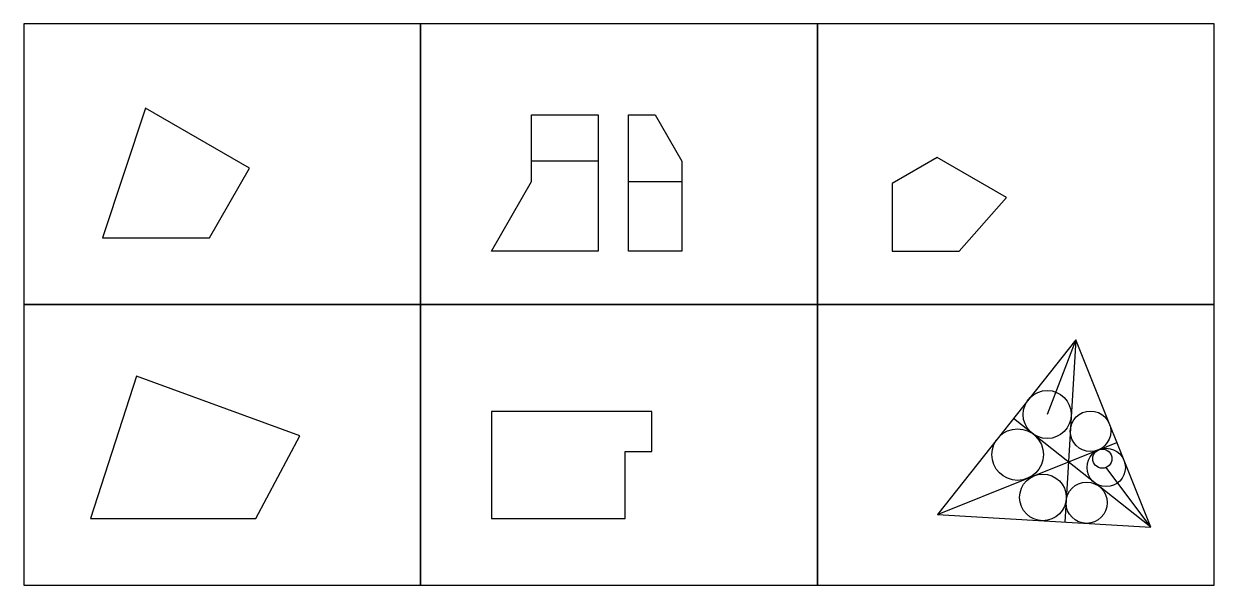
# Model space of a CAD drawing. Header units: millimetres. Extents: x 0 to 891, y 0 to 420.
import ezdxf

# ---------------------------------------------------------------- set-up
doc = ezdxf.new("R2010")
doc.units = ezdxf.units.MM

msp = doc.modelspace()

# ---------------------------------------------------------------- linework, layer by layer
for p, q in [((91.06, 356.96), (59, 260)), ((169, 311.96), (91.06, 356.96)), ((380, 301.96), (380, 351.96)), ((380, 351.96), (430, 351.96)), ((430, 351.96), (430, 250)), ((452.59, 250), (452.59, 351.96)), ((452.59, 351.96), (472.59, 351.96)), ((472.59, 351.96), (492.59, 317.32)), ((139, 260), (169, 311.96)), ((430, 317.32), (380, 317.32)), ((492.59, 317.32), (492.59, 250)), ((683.54, 320), (650, 300.64)), ((735.5, 290), (683.54, 320)), ((350, 250), (380, 301.96)), ((452.59, 301.96), (492.59, 301.96)), ((650, 300.64), (650, 250)), ((700, 250), (735.5, 290)), ((59, 260), (139, 260)), ((430, 250), (350, 250)), ((492.59, 250), (452.59, 250)), ((650, 250), (700, 250)), ((787.33, 183.58), (683.84, 52.89)), ((787.33, 183.58), (765.99, 127.68)), ((787.33, 183.58), (779.2, 47.2)), ((843.51, 43.36), (787.33, 183.58)), ((84.35, 156.27), (50, 50)), ((206.51, 111.81), (84.35, 156.27)), ((470, 130), (350, 130)), ((350, 130), (350, 50)), ((470, 100), (470, 130)), ((843.51, 43.36), (740.74, 124.75)), ((173.65, 50), (206.51, 111.81)), ((450, 50), (450, 100)), ((450, 100), (470, 100)), ((683.84, 52.89), (818.14, 106.69)), ((843.51, 43.36), (810.16, 88.06)), ((50, 50), (173.65, 50)), ((350, 50), (450, 50)), ((683.84, 52.89), (843.51, 43.36))]:
    msp.add_line(p, q)
for points in [[(0, 210), (297, 210), (297, 420), (0, 420)], [(297, 210), (594, 210), (594, 420), (297, 420)], [(594, 210), (891, 210), (891, 420), (594, 420)], [(0, 0), (297, 0), (297, 210), (0, 210)], [(297, 0), (594, 0), (594, 210), (297, 210)], [(594, 0), (891, 0), (891, 210), (594, 210)]]:
    msp.add_lwpolyline(points, close=True)
for centre, radius in [((765.99, 127.68), 17.97), ((798.43, 115.13), 15.16), ((743.88, 97.69), 19.26), ((810.16, 88.06), 14.33), ((807.31, 94.64), 7.17), ((762.79, 65.69), 17.48), ((795.52, 61.69), 15.43)]:
    msp.add_circle(centre, radius)

doc.saveas('drawing.dxf')
